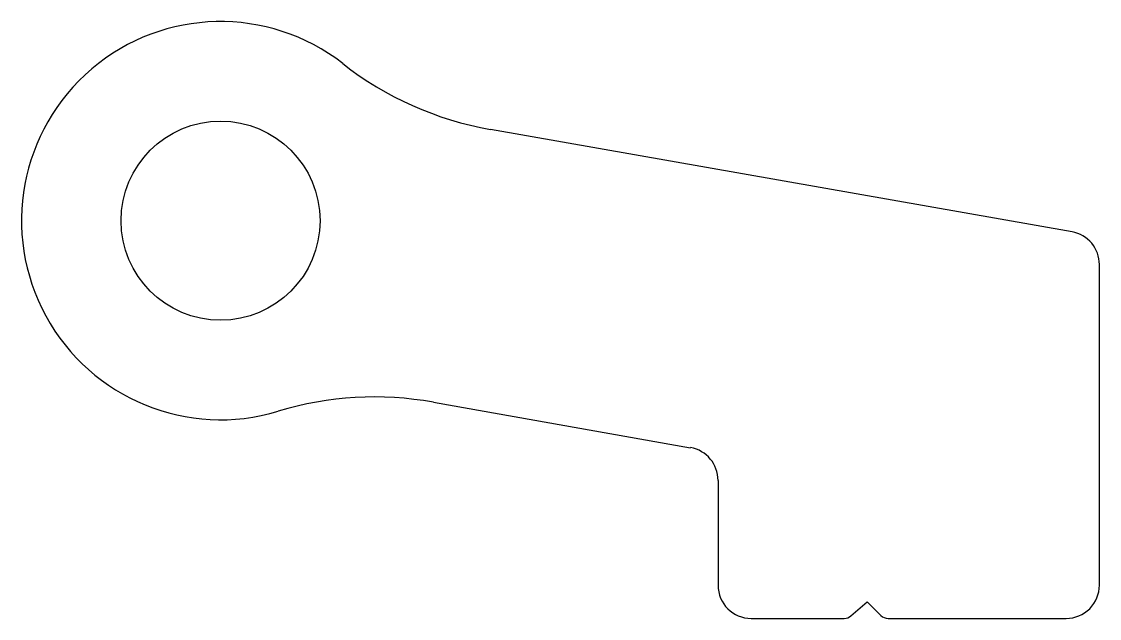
# Model space of a CAD drawing. Extents: x 1594.9 to 1627.4, y 1775.8 to 1793.7.
import ezdxf

# ---------------------------------------------------------------- set-up
doc = ezdxf.new("R2010")
doc.units = 0
doc.layers.get('0').update_dxf_attribs({"linetype": 'CONTINUOUS'})

msp = doc.modelspace()

# ---------------------------------------------------------------- linework, layer by layer
for p, q in [((1626.541, 1787.405), (1609.002, 1790.498)), ((1627.367, 1776.76), (1627.367, 1786.421)), ((1607.283, 1782.273), (1615.041, 1780.905)), ((1615.867, 1779.921), (1615.867, 1776.76)), ((1619.871, 1775.835), (1620.367, 1776.26)), ((1620.367, 1776.26), (1620.78, 1775.848)), ((1616.867, 1775.76), (1619.672, 1775.76)), ((1620.992, 1775.76), (1626.367, 1775.76))]:
    msp.add_line(p, q)
msp.add_circle((1600.865, 1787.746), 3)
for centre, radius, start, end in [((1600.865, 1787.746), 6, 52.1099, 286.851), ((1610.723, 1800.349), 10, 231.8865, 260.094), ((1626.367, 1786.421), 1, 0, 79.9999), ((1605.504, 1772.433), 10, 79.7523, 106.8511), ((1614.867, 1779.921), 1, 0, 80.0003), ((1616.867, 1776.76), 1, 180, 270), ((1626.367, 1776.76), 1, 269.9995, 0), ((1619.672, 1776.06), 0.3, 270, 311.5263), ((1620.992, 1776.06), 0.3, 225.0007, 270)]:
    msp.add_arc(centre, radius, start, end)

doc.saveas('drawing.dxf')
